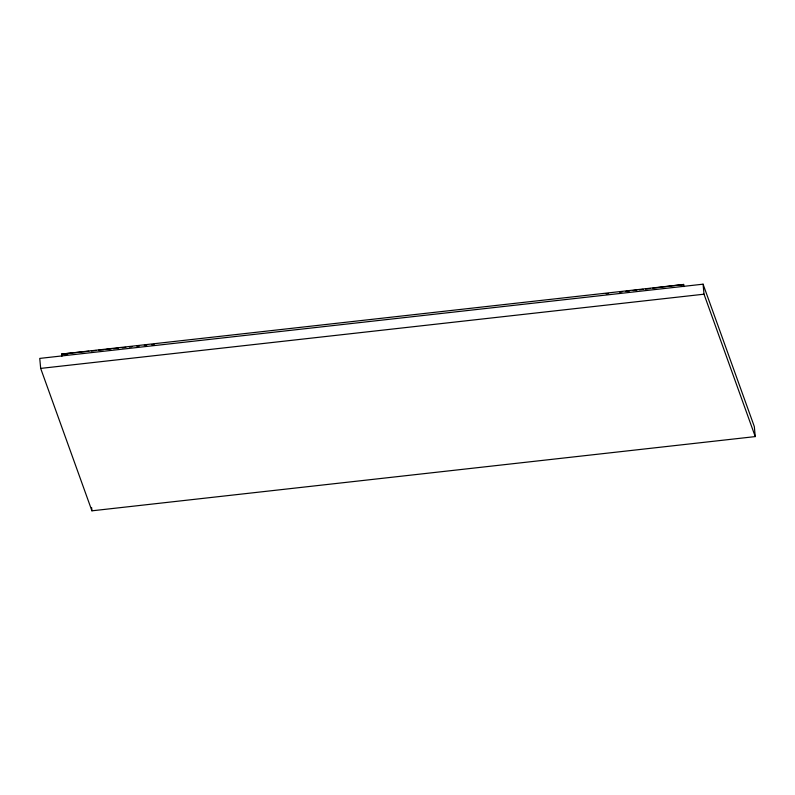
<?xml version="1.0" encoding="UTF-8"?>
<svg xmlns="http://www.w3.org/2000/svg" width="795" height="795" viewBox="0 0 795 795"><rect width="100%" height="100%" fill="white"/><g stroke="black" fill="none" stroke-linecap="round" stroke-linejoin="round"><path stroke-width="1.19" d="M681.245 285.037L683.66 284.471L683.859 286.617M606.118 293.782L608.582 293.494M619.653 292.163L622.117 291.864M625.804 291.417L629.501 290.98M633.198 290.533L636.884 290.086M639.349 289.797L643.036 289.35M645.5 289.052L650.429 288.466M652.884 288.168L683.66 284.471L61.732 354.053L61.931 356.2M703.078 284.183L39.75 358.406L40.674 368.403L91.922 510.817L755.25 436.594L754.326 426.597L703.078 284.183L704.012 294.19L755.25 436.594M40.674 368.403L704.012 294.19M88.841 351.231L61.732 354.053L67.933 354.053M91.306 350.973L96.235 350.466M98.699 350.207L103.628 349.691M106.093 349.432L111.022 348.925M113.486 348.667L118.415 348.15M122.112 347.773L125.809 347.385M129.505 346.998L131.97 346.739M136.899 346.232L139.364 345.974M144.292 345.457L146.757 345.199M151.686 344.692L154.15 344.434M91.604 507.478L91.922 510.817"/></g></svg>
